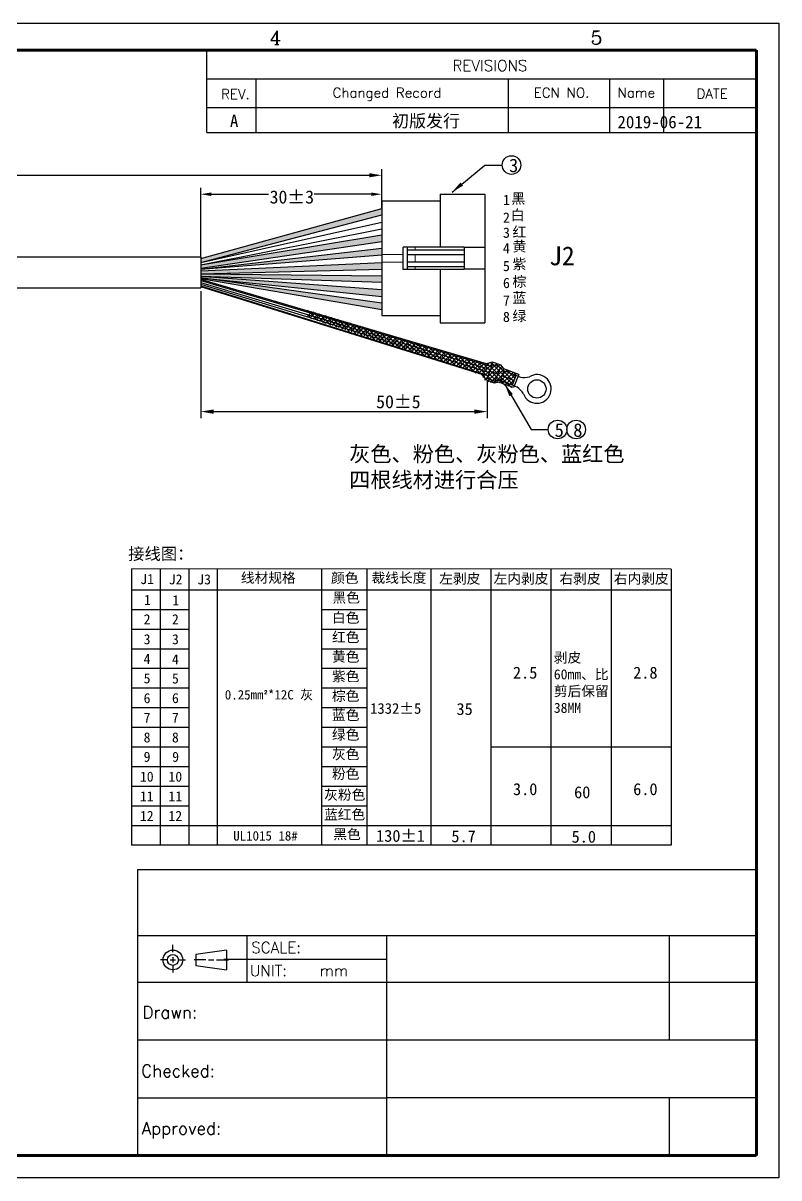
# Model space of a CAD drawing. Header units: millimetres. Extents: x 4119 to 4450, y 525 to 757.
# Drawn here: x 4297.9 to 4449.7, y 524.7 to 756.6 of the extents above; entities that cross this region are included whole.
import ezdxf
from ezdxf.enums import TextEntityAlignment as Align

# ---------------------------------------------------------------- set-up
doc = ezdxf.new("R2010")
doc.units = ezdxf.units.MM
doc.header["$LTSCALE"] = 0.6
doc.layers.add('DIM', color=7, linetype='Continuous')
doc.layers.add('PAPER', color=7, linetype='Continuous')
doc.styles.add('ROMANC', font='romanc')
doc.styles.add('ROMANT', font='romant.shx', dxfattribs={"bigfont": 'lfp.shx'})
doc.styles.get("Standard").update_dxf_attribs({"font": 'simkai.ttf', "height": 2.5})
doc.dimstyles.new('ISO-25', dxfattribs={"dimtxt": 2.5, "dimasz": 2.5, "dimexe": 1.25, "dimexo": 0.625, "dimtad": 1, "dimtxsty": 'Standard', "dimcen": 2.5, "dimadec": 0, "dimazin": 0, "dimtfac": 1, "dimtmove": 0, "dimatfit": 3, "dimfxl": 1, "dimarcsym": 0})

# ---------------------------------------------------------------- blocks, each defined once
blk = doc.blocks.new('*D1')
at = {"color": 0, "linetype": 'Continuous', "lineweight": -2, "ltscale": 0.6}
for p, q in [((4191.26, 717.86), (4191.26, 727.28)), ((4193.76, 726.03), (4367.44, 726.03)), ((4369.94, 721.42), (4369.94, 727.28))]:
    blk.add_line(p, q, dxfattribs=at)
at = {"color": 0, "linetype": 'Continuous'}
for points in [[(4193.76, 726.45), (4193.76, 725.62), (4191.26, 726.03)], [(4367.44, 725.62), (4367.44, 726.45), (4369.94, 726.03)]]:
    blk.add_solid(points, dxfattribs=at)
at = {"layer": 'Defpoints', "color": 0, "linetype": 'Continuous'}
for p in [(4369.94, 726.03), (4369.94, 720.8), (4191.26, 717.24)]:
    blk.add_point(p, dxfattribs=at)
at = {"color": 0, "linetype": 'Continuous', "ltscale": 0.6, "insert": (4279.69, 728.65), "char_height": 2.5, "attachment_point": 5}
blk.add_mtext('{{\\fKaiTi_GB2312|b0|i0|c134|p49;\\H1.4x;1300%%P15}}', dxfattribs=at)

msp = doc.modelspace()

# ---------------------------------------------------------------- hatches: boundary and pattern name
at = {"linetype": 'Continuous', "ltscale": 0.6}
for color, points in [(256, [(4369.936, 718.068), (4369.936, 719.381), (4333.583, 709.303), (4333.583, 708.548)]), (1, [(4333.583, 708.06), (4333.583, 707.367), (4369.936, 712.754), (4369.936, 714.042)]), (2, [(4369.936, 710.08), (4369.936, 711.41), (4333.711, 707.17)]), (37, [(4369.936, 704.573), (4369.936, 705.862), (4333.583, 706.233), (4333.583, 705.789)]), (5, [(4333.61, 705.788), (4333.583, 705.789), (4333.583, 705.41), (4369.936, 701.7), (4369.936, 703.119)]), (3, [(4333.583, 705.41), (4333.583, 705.227), (4369.936, 699.004), (4369.936, 700.366)])]:
    msp.add_hatch(color=color, dxfattribs=at).paths.add_polyline_path(points)
h = msp.add_hatch(color=203, dxfattribs=at)
h.paths.add_polyline_path([(4369.936, 707.191), (4369.936, 708.53), (4333.583, 706.837), (4333.583, 706.234)])
h.paths.add_polyline_path([(4191.271, 705.519), (4191.271, 704.509), (4207.067, 706.686), (4207.067, 707.421)])
h = msp.add_hatch(dxfattribs=at)
h.set_pattern_fill('ANSI37', color=256, scale=0.189, style=0)
h.set_pattern_definition([(45, (602.1016, 37.23546), (-0.4243171, 0.4243171), []), (135, (602.1016, 37.23546), (-0.4243171, -0.4243171), [])])
h.paths.add_polyline_path([(4396.9, 685.657), (4396.88, 685.665), (4396.46, 685.825), (4395.722, 683.884), (4396.109, 683.737)])
h.paths.add_polyline_path([(4394.075, 687.197), (4393.55, 687.882), (4391.81, 688.525), (4390.595, 688.197), (4355.002, 698.96), (4355.002, 698.769), (4391.631, 687.644), (4391.789, 688.061), (4393.388, 687.453, 0.2075489), (4394.054, 686.74), (4396.88, 685.665), (4396.9, 685.657), (4397.05, 686.021)])
h.paths.add_polyline_path([(4396.46, 685.825), (4394.054, 686.74), (4393.685, 685.769), (4396.091, 684.855)])
h.paths.add_polyline_path([(4393.685, 685.769), (4393.316, 684.799), (4395.722, 683.884), (4396.091, 684.855)], flags=17)
h.paths.add_polyline_path([(4393.316, 684.799, 0.2075489), (4392.344, 684.708), (4390.746, 685.316), (4390.951, 685.855), (4355.002, 697.708), (4355.002, 697.495), (4389.923, 685.958), (4390.489, 684.927), (4392.105, 684.309), (4393.078, 684.482), (4395.975, 683.41), (4396.109, 683.737), (4395.722, 683.884)])
h.paths.add_polyline_path([(4394.054, 686.74, -0.2075489), (4393.388, 687.453), (4392.344, 684.708, -0.2075489), (4393.316, 684.799)], flags=17)
h.paths.add_polyline_path([(4392.866, 686.081), (4391.268, 686.689), (4390.746, 685.316), (4392.344, 684.708)], flags=17)
h.paths.add_polyline_path([(4393.388, 687.453), (4391.789, 688.061), (4391.268, 686.689), (4392.866, 686.081)], flags=17)
h.paths.add_polyline_path([(4391.631, 687.644), (4355.002, 698.769), (4355.002, 698.402), (4391.402, 687.042)], flags=17)
h.paths.add_polyline_path([(4355.002, 698.402), (4355.002, 698.077), (4391.168, 686.428), (4391.402, 687.042)], flags=17)
h.paths.add_polyline_path([(4391.168, 686.428), (4355.002, 698.077), (4355.002, 697.708), (4390.951, 685.855)], flags=17)

# ---------------------------------------------------------------- linework, layer by layer
for p, q in [((4334.837, 734.598), (4334.837, 751.166)), ((4344.708, 734.598), (4344.708, 745.412)), ((4381.676, 722.252), (4390.62, 722.252)), ((4381.676, 722.252), (4381.676, 711.575)), ((4390.62, 722.252), (4390.62, 696.425)), ((4369.936, 720.799), (4369.936, 697.878)), ((4381.676, 720.799), (4369.936, 720.799)), ((4386.484, 711.575), (4374.207, 711.575)), ((4374.207, 707.102), (4374.207, 711.575)), ((4375.102, 707.102), (4375.102, 711.575)), ((4386.484, 711.016), (4375.102, 711.016)), ((4386.484, 710.065), (4375.102, 710.065)), ((4386.484, 711.575), (4386.484, 707.102)), ((4390.62, 711.519), (4386.484, 711.519)), ((4386.484, 708.612), (4375.102, 708.612)), ((4386.484, 707.661), (4375.102, 707.661)), ((4386.484, 707.102), (4374.207, 707.102)), ((4381.676, 707.102), (4381.676, 696.425)), ((4390.62, 707.158), (4386.484, 707.158)), ((4369.936, 697.878), (4381.676, 697.878)), ((4381.676, 696.425), (4390.62, 696.425)), ((4397.263, 685.665), (4397.776, 685.47)), ((4396.525, 683.724), (4397.038, 683.529)), ((4342.936, 563.92), (4342.936, 573.318)), ((4427.649, 573.318), (4427.649, 552.341)), ((4338.201, 568.619), (4370.915, 568.619)), ((4427.649, 540.763), (4427.649, 529.184))]:
    msp.add_line(p, q)
at = {"ltscale": 0.4}
for p, q in [((4445.163, 751.166), (4334.837, 751.166)), ((4445.163, 734.598), (4445.163, 751.166)), ((4395.389, 734.598), (4395.389, 745.412)), ((4415.713, 734.598), (4415.713, 745.412)), ((4334.837, 734.598), (4445.163, 734.598))]:
    msp.add_line(p, q, dxfattribs=at)
at = {"linetype": 'Continuous', "ltscale": 0.6}
for p, q in [((4333.583, 709.763), (4333.583, 723.539)), ((4369.936, 719.486), (4369.936, 723.539)), ((4335.683, 722.227), (4347.166, 722.227)), ((4367.836, 722.227), (4356.353, 722.227)), ((4333.583, 709.303), (4369.936, 719.381)), ((4333.583, 708.548), (4369.936, 718.068)), ((4333.583, 708.548), (4369.936, 716.607)), ((4333.583, 708.06), (4369.936, 715.309)), ((4333.583, 708.06), (4369.936, 714.042)), ((4333.583, 707.367), (4369.936, 712.754)), ((4207.067, 709.628), (4333.583, 709.653)), ((4333.583, 707.155), (4369.936, 711.41)), ((4333.583, 707.16), (4369.936, 710.08)), ((4333.583, 709.658), (4333.583, 703.421)), ((4333.583, 706.837), (4369.936, 708.53)), ((4333.557, 706.233), (4369.936, 705.862)), ((4369.936, 699.004), (4333.582, 705.227)), ((4333.583, 706.234), (4369.936, 707.191)), ((4333.583, 705.789), (4369.936, 704.573)), ((4333.583, 705.41), (4369.936, 701.7)), ((4369.936, 700.366), (4333.583, 705.41)), ((4390.977, 688.197), (4333.583, 705.076)), ((4333.606, 705.789), (4369.936, 703.119)), ((4207.067, 703.391), (4333.583, 703.421)), ((4333.583, 704.885), (4392.014, 687.644)), ((4333.583, 704.519), (4391.785, 687.042)), ((4333.583, 704.193), (4391.551, 686.428)), ((4333.583, 703.824), (4391.333, 685.855)), ((4390.306, 685.958), (4333.583, 703.611)), ((4333.583, 702.765), (4333.583, 677.261)), ((4392.192, 688.525), (4390.977, 688.197)), ((4393.933, 687.882), (4392.192, 688.525)), ((4394.458, 687.197), (4393.933, 687.882)), ((4397.433, 686.021), (4394.458, 687.197)), ((4390.871, 684.927), (4390.306, 685.958)), ((4392.487, 684.309), (4390.871, 684.927)), ((4391.128, 684.66), (4391.128, 677.261)), ((4393.46, 684.482), (4392.487, 684.309)), ((4396.357, 683.41), (4393.46, 684.482)), ((4397.433, 686.021), (4396.357, 683.41)), ((4336.208, 678.574), (4388.503, 678.574))]:
    msp.add_line(p, q, dxfattribs=at)
at = {"lineweight": 15}
for p, q in [((4369.936, 710.121), (4374.207, 710.121)), ((4376.611, 711.016), (4376.611, 711.575)), ((4376.611, 708.612), (4376.611, 710.065)), ((4369.936, 708.556), (4374.207, 708.556)), ((4376.611, 707.102), (4376.611, 707.661))]:
    msp.add_line(p, q, dxfattribs=at)
at = {"ltscale": 1.5}
for p, q in [((4393.249, 686.081), (4391.65, 686.689)), ((4394.437, 686.74), (4393.699, 684.799)), ((4397.263, 685.665), (4394.437, 686.74)), ((4396.525, 683.724), (4393.699, 684.799)), ((4396.473, 684.855), (4394.068, 685.769)), ((4396.842, 685.825), (4396.104, 683.884))]:
    msp.add_line(p, q, dxfattribs=at)
at = {"ltscale": 0.6}
for p, q in [((4428.048, 646.969), (4319.696, 647.036)), ((4319.698, 647.036), (4319.698, 591.487)), ((4325.427, 647.032), (4325.427, 591.487)), ((4331.159, 647.032), (4331.159, 591.487)), ((4336.891, 647.032), (4336.891, 591.487)), ((4357.832, 647.032), (4357.832, 591.487)), ((4366.963, 647.032), (4366.963, 591.487)), ((4379.768, 647.032), (4379.768, 591.487)), ((4391.838, 646.969), (4391.838, 591.487)), ((4403.908, 646.969), (4403.908, 591.487)), ((4415.978, 646.969), (4415.978, 591.487)), ((4428.048, 646.969), (4428.048, 591.487)), ((4428.048, 642.713), (4319.696, 642.713)), ((4331.159, 638.774), (4319.696, 638.774)), ((4366.963, 638.774), (4357.832, 638.774)), ((4331.159, 634.836), (4319.696, 634.836)), ((4331.159, 634.836), (4319.696, 634.836)), ((4331.159, 634.836), (4319.696, 634.836)), ((4366.963, 634.836), (4357.832, 634.836)), ((4366.963, 634.836), (4357.832, 634.836)), ((4366.963, 634.836), (4357.832, 634.836)), ((4331.159, 630.897), (4319.696, 630.897)), ((4366.963, 630.897), (4357.832, 630.897)), ((4366.963, 630.897), (4357.832, 630.897)), ((4366.963, 630.897), (4357.832, 630.897)), ((4331.159, 626.958), (4319.696, 626.958)), ((4366.963, 626.958), (4357.832, 626.958)), ((4366.963, 626.958), (4357.832, 626.958)), ((4366.963, 626.958), (4357.832, 626.958)), ((4331.159, 623.019), (4319.696, 623.019)), ((4366.963, 623.019), (4357.832, 623.019)), ((4366.963, 623.019), (4357.832, 623.019)), ((4366.963, 623.019), (4357.832, 623.019)), ((4331.159, 619.081), (4319.696, 619.081)), ((4366.963, 619.081), (4357.832, 619.081)), ((4331.159, 615.139), (4319.696, 615.139)), ((4366.963, 615.139), (4357.832, 615.139)), ((4331.159, 611.197), (4319.696, 611.197)), ((4331.159, 611.197), (4319.696, 611.197)), ((4366.963, 611.197), (4357.832, 611.197)), ((4366.963, 611.197), (4357.832, 611.197)), ((4403.908, 611.197), (4391.838, 611.197)), ((4415.978, 611.197), (4391.838, 611.197)), ((4428.048, 611.197), (4415.978, 611.197)), ((4428.048, 611.197), (4415.978, 611.197)), ((4331.159, 607.255), (4319.696, 607.255)), ((4366.963, 607.255), (4357.832, 607.255)), ((4331.159, 603.313), (4319.696, 603.313)), ((4366.963, 603.313), (4357.832, 603.313)), ((4331.159, 599.371), (4319.696, 599.371)), ((4366.963, 599.371), (4357.832, 599.371)), ((4336.891, 595.429), (4319.696, 595.429)), ((4428.048, 595.429), (4336.891, 595.429)), ((4428.048, 591.487), (4319.696, 591.487)), ((4370.915, 552.341), (4320.85, 552.341)), ((4445.163, 544.107), (4445.163, 529.184)), ((4320.85, 540.763), (4370.915, 540.763)), ((4422.523, 529.184), (4445.163, 529.184))]:
    msp.add_line(p, q, dxfattribs=at)
msp.add_lwpolyline([(4118.774, 756.589), (4449.685, 756.589), (4449.685, 524.701), (4118.774, 524.701)], close=True, dxfattribs=at)
at = {"const_width": 0.6}
msp.add_lwpolyline([(4124.144, 751.166), (4445.163, 751.166)], dxfattribs=at)
at = {"ltscale": 1.5}
msp.add_lwpolyline([(4393.771, 687.453), (4392.172, 688.061), (4391.128, 685.316), (4392.727, 684.708)], close=True, dxfattribs=at)
for centre, radius in [((4395.99, 728.087), 1.871), ((4401.082, 683.129), 1.835), ((4405.238, 674.976), 1.871), ((4408.98, 674.976), 1.871)]:
    msp.add_circle(centre, radius)
for centre, start, end in [((4394.926, 687.864), 199.57101, 246.47184), ((4393.317, 683.634), 71.88767, 118.78849)]:
    msp.add_arc(centre, 1.226, start, end, dxfattribs=at)
for centre, radius, start, end in [((4398.428, 689.551), 4.133, 260.91539, 286.03666), ((4401.082, 683.129), 2.879, 200.25463, 121.68178), ((4394.814, 680.046), 4.133, 30.32505, 57.44411)]:
    msp.add_arc(centre, radius, start, end)
for p in [(4316.756, 751.166), (4412.622, 751.166)]:
    msp.add_point(p)
at = {"linetype": 'Continuous', "ltscale": 0.6}
for points in [[(4335.683, 722.577), (4335.683, 721.877), (4333.583, 722.227)], [(4367.836, 722.577), (4367.836, 721.877), (4369.936, 722.227)], [(4336.208, 679.011), (4336.208, 678.136), (4333.583, 678.574)], [(4388.503, 679.011), (4388.503, 678.136), (4391.128, 678.574)]]:
    msp.add_solid(points, dxfattribs=at)
at = {"layer": 'DIM', "color": 7}
msp.add_line((4426.546, 734.598), (4426.546, 745.412), dxfattribs=at)
at = {"layer": 'PAPER', "color": 7}
for p, q in [((4334.837, 745.412), (4445.163, 745.412)), ((4334.837, 739.658), (4445.163, 739.658)), ((4320.85, 586.538), (4320.85, 529.184)), ((4445.163, 586.538), (4320.85, 586.538)), ((4445.163, 573.318), (4320.85, 573.318)), ((4370.915, 573.318), (4370.915, 529.184)), ((4327.984, 570.06), (4327.984, 571.512)), ((4338.763, 570.448), (4332.603, 569.568)), ((4338.763, 570.448), (4338.763, 566.488)), ((4326.928, 568.468), (4325.476, 568.468)), ((4327.456, 568.468), (4328.512, 568.468)), ((4327.984, 568.996), (4327.984, 567.94)), ((4329.04, 568.468), (4330.491, 568.468)), ((4334.62, 568.468), (4332.281, 568.468)), ((4332.603, 569.568), (4332.603, 567.368)), ((4335.148, 568.468), (4336.204, 568.468)), ((4336.732, 568.468), (4339.188, 568.468)), ((4327.984, 567.412), (4327.984, 565.96)), ((4332.603, 567.368), (4338.763, 566.488)), ((4445.163, 563.92), (4320.85, 563.92)), ((4445.163, 552.341), (4370.858, 552.341)), ((4445.163, 540.763), (4370.915, 540.763))]:
    msp.add_line(p, q, dxfattribs=at)
at = {"layer": 'PAPER', "color": 7, "const_width": 0.6}
for points in [[(4445.163, 751.166), (4445.163, 529.184)], [(4124.144, 529.184), (4445.163, 529.184)]]:
    msp.add_lwpolyline(points, dxfattribs=at)
at = {"layer": 'PAPER', "color": 7}
for radius in [1.98, 1.1]:
    msp.add_circle((4327.984, 568.468), radius, dxfattribs=at)

# ---------------------------------------------------------------- texts
at = {"style": 'ROMANT'}
for s, height, p in [('REVISIONS', 2.2229, (4384.127, 746.948)), ('SCALE:', 2.2227, (4343.729, 569.854)), ('UNIT:', 2.2227, (4343.465, 565.227)), ('mm', 2.2227, (4357.472, 565.227)), ('Drawn:', 2.4697, (4321.866, 556.709)), ('Checked:', 2.4697, (4321.616, 544.956)), ('Approved:', 2.4697, (4321.727, 533.415))]:
    msp.add_text(s, height=height, dxfattribs=at).set_placement(p)
for s, height, p in [('REV.', 1.9759, (4340.54, 741.323)), ('Changed Record', 1.97588, (4370.98, 741.632)), ('ECN NO.', 1.9759, (4406.041, 741.632)), ('Name', 1.9759, (4421.054, 741.632)), ('DATE', 1.9759, (4436.27, 741.429))]:
    msp.add_text(s, height=height, dxfattribs=at).set_placement(p, align=Align.CENTER)
at = {"ltscale": 1.5}
for s, insert, char_height, attachment_point in [('{\\fKaiTi_GB2312|b0|i0|c134|p49;A}', (4339.444, 738.198), 2.5, 1), ('{\\fKaiTi_GB2312|b0|i0|c134|p49;初版发行}', (4372.005, 738.198), 2.5, 1), ('{\\fKaiTi_GB2312|b0|i0|c134|p49;2019-06-21}', (4417.254, 737.978), 2.5, 1), ('{\\fKaiTi_GB2312|b0|i0|c134|p49;3}', (4395.497, 729.368), 2.7216, 1), ('{\\fKaiTi_GB2312|b0|i0|c134|p49;1}', (4395.667, 722.122), 2.05753, 3), ('{\\fKaiTi_GB2312|b0|i0|c134|p49;黑}', (4398.762, 722.38), 2.05753, 3), ('{\\fKaiTi_GB2312|b0|i0|c134|p49;白}', (4398.634, 719.082), 2.05753, 3), ('{\\fKaiTi_GB2312|b0|i0|c134|p49;2}', (4395.667, 718.566), 2.05753, 3), ('{\\fKaiTi_GB2312|b0|i0|c134|p49;3}', (4395.667, 715.537), 2.05753, 3), ('{\\fKaiTi_GB2312|b0|i0|c134|p49;红}', (4398.981, 715.669), 2.05753, 3), ('{\\fKaiTi_GB2312|b0|i0|c134|p49;4}', (4395.667, 712.416), 2.05753, 3), ('{\\fKaiTi_GB2312|b0|i0|c134|p49;黄}', (4398.981, 712.784), 2.05753, 3), ('{\\fKaiTi_GB2312|b0|i0|c134|p49;J2}', (4408.685, 711.741), 3.78, 3), ('{\\fKaiTi_GB2312|b0|i0|c134|p49;5}', (4395.667, 708.847), 2.05753, 3), ('{\\fKaiTi_GB2312|b0|i0|c134|p49;紫}', (4398.981, 709.247), 2.05753, 3), ('{\\fKaiTi_GB2312|b0|i0|c134|p49;6}', (4395.667, 705.439), 2.05753, 3), ('{\\fKaiTi_GB2312|b0|i0|c134|p49;棕}', (4398.981, 705.693), 2.05753, 3), ('{\\fKaiTi_GB2312|b0|i0|c134|p49;蓝}', (4398.981, 702.474), 2.05753, 3), ('{\\fKaiTi_GB2312|b0|i0|c134|p49;7}', (4395.667, 701.915), 2.05753, 3), ('{\\fKaiTi_GB2312|b0|i0|c134|p49;8}', (4395.667, 698.626), 2.05753, 3), ('{\\fKaiTi_GB2312|b0|i0|c134|p49;绿}', (4398.981, 698.801), 2.05753, 3), ('{\\fKaiTi_GB2312|b0|i0|c134|p49;5}', (4404.646, 676.231), 2.7216, 1), ('8', (4408.388, 676.231), 2.722, 1), ('{\\fKaiTi_GB2312|b0|i0|c134|p49;灰色、粉色、灰粉色、蓝红色\\P四根线材进行合压}', (4363.384, 671.63), 3.1185, 1), ('{\\fKaiTi_GB2312|b0|i0|c134|p49;J1}', (4321.451, 645.961), 2.0196, 1), ('{\\fKaiTi_GB2312|b0|i0|c134|p49;J2}', (4327.159, 645.903), 2.0196, 1), ('{\\fKaiTi_GB2312|b0|i0|c134|p49;J3}', (4332.891, 645.903), 2.0196, 1), ('{\\fKaiTi_GB2312|b0|i0|c134|p49;线材规格}', (4341.629, 646.229), 2.0196, 1), ('{\\f楷体_GB2312|b0|i0|c134|p49;颜色}', (4359.739, 646.191), 2.0196, 1), ('{\\fKaiTi_GB2312|b0|i0|c134|p49;裁线长度}', (4367.871, 646.216), 2.0196, 1), ('{\\fKaiTi_GB2312|b0|i0|c134|p49;左剥皮}', (4381.476, 646.058), 2.0196, 1), ('{\\fKaiTi_GB2312|b0|i0|c134|p49;左内剥皮}', (4392.392, 646.059), 2.0196, 1), ('{\\fKaiTi_GB2312|b0|i0|c134|p49;右剥皮}', (4405.616, 646.058), 2.0196, 1), ('{\\fKaiTi_GB2312|b0|i0|c134|p49;右内剥皮}', (4416.532, 646.059), 2.0196, 1), ('{\\fKaiTi_GB2312|b0|i0|c134|p49;黑色}', (4360.031, 642.245), 2.0196, 1), ('{\\fKaiTi_GB2312|b0|i0|c134|p49;1}', (4322.182, 641.776), 2.0196, 1), ('{\\fKaiTi_GB2312|b0|i0|c134|p49;1}', (4327.87, 641.711), 2.0196, 1), ('{\\fKaiTi_GB2312|b0|i0|c134|p49;2}', (4322.118, 637.891), 2.0196, 1), ('{\\fKaiTi_GB2312|b0|i0|c134|p49;2}', (4327.806, 637.891), 2.0196, 1), ('{\\fKaiTi_GB2312|b0|i0|c134|p49;白色}', (4359.937, 638.214), 2.0196, 1), ('{\\fKaiTi_GB2312|b0|i0|c134|p49;3}', (4322.118, 633.877), 2.0196, 1), ('{\\fKaiTi_GB2312|b0|i0|c134|p49;3}', (4327.806, 633.877), 2.0196, 1), ('{\\fKaiTi_GB2312|b0|i0|c134|p49;红色}', (4359.937, 634.317), 2.0196, 1), ('{\\fKaiTi_GB2312|b0|i0|c134|p49;4}', (4322.118, 629.937), 2.0196, 1), ('{\\fKaiTi_GB2312|b0|i0|c134|p49;4}', (4327.806, 629.855), 2.0196, 1), ('{\\fKaiTi_GB2312|b0|i0|c134|p49;黄色}', (4359.937, 630.379), 2.0196, 1), ('{\\fKaiTi_GB2312|b0|i0|c134|p49;紫色}', (4359.937, 626.44), 2.0196, 1), ('{\\fKaiTi_GB2312|b0|i0|c134|p49;5}', (4322.118, 626.029), 2.0196, 1), ('{\\fKaiTi_GB2312|b0|i0|c134|p49;5}', (4327.806, 625.997), 2.0196, 1), ('{\\fKaiTi_GB2312|b0|i0|c134|p49;6}', (4322.118, 622.047), 2.0196, 1), ('{\\fKaiTi_GB2312|b0|i0|c134|p49;6}', (4327.806, 622.061), 2.0196, 1), ('{\\fKaiTi_GB2312|b0|i0|c134|p49;棕色}', (4359.937, 622.501), 2.0196, 1), ('{\\fKaiTi_GB2312|b0|i0|c134|p49;7}', (4322.118, 618.101), 2.0196, 1), ('{\\fKaiTi_GB2312|b0|i0|c134|p49;7}', (4327.806, 618.101), 2.0196, 1), ('{\\fKaiTi_GB2312|b0|i0|c134|p49;蓝色}', (4359.937, 618.665), 2.0196, 1), ('{\\fKaiTi_GB2312|b0|i0|c134|p49;绿色}', (4359.937, 614.722), 2.0196, 1), ('{\\fKaiTi_GB2312|b0|i0|c134|p49;8}', (4322.118, 614.167), 2.0196, 1), ('{\\fKaiTi_GB2312|b0|i0|c134|p49;8}', (4327.806, 614.167), 2.0196, 1), ('{\\fKaiTi_GB2312|b0|i0|c134|p49;9}', (4322.115, 610.267), 2.0196, 1), ('{\\fKaiTi_GB2312|b0|i0|c134|p49;9}', (4327.847, 610.267), 2.0196, 1), ('{\\fKaiTi_GB2312|b0|i0|c134|p49;灰色}', (4359.937, 610.781), 2.0196, 1), ('{\\fKaiTi_GB2312|b0|i0|c134|p49;10}', (4321.373, 606.285), 2.0196, 1), ('{\\fKaiTi_GB2312|b0|i0|c134|p49;10}', (4327.105, 606.285), 2.0196, 1), ('{\\fKaiTi_GB2312|b0|i0|c134|p49;粉色}', (4359.937, 606.839), 2.0196, 1), ('{\\fKaiTi_GB2312|b0|i0|c134|p49;灰粉色}', (4358.37, 602.658), 2.0196, 1), ('{\\fKaiTi_GB2312|b0|i0|c134|p49;11}', (4321.373, 602.339), 2.0196, 1), ('{\\fKaiTi_GB2312|b0|i0|c134|p49;11}', (4327.105, 602.339), 2.0196, 1), ('{\\fKaiTi_GB2312|b0|i0|c134|p49;12}', (4321.373, 598.406), 2.0196, 1), ('{\\fKaiTi_GB2312|b0|i0|c134|p49;12}', (4327.105, 598.406), 2.0196, 1), ('{\\fKaiTi_GB2312|b0|i0|c134|p49;蓝红色}', (4358.348, 598.695), 2.0196, 1), ('{\\fKaiTi_GB2312|b0|i0|c134|p49;黑色}', (4360.203, 594.734), 2.0196, 1)]:
    msp.add_mtext(s, dxfattribs=dict(at, insert=insert, char_height=char_height, attachment_point=attachment_point))
at = {"linetype": 'Continuous', "ltscale": 0.6, "char_height": 2.625, "attachment_point": 5}
for s, insert in [('30%%P3', (4351.874, 721.652)), ('{\\fKaiTi_GB2312|b0|i0|c134|p49;50%%P5}', (4373.269, 680.542))]:
    msp.add_mtext(s, dxfattribs=dict(at, insert=insert))
at = {"insert": (4319.021, 651.231), "char_height": 2.4, "attachment_point": 1}
msp.add_mtext('{\\fKaiTi_GB2312|b0|i0|c134|p49;接线图：}', dxfattribs=at)
at = {"ltscale": 1.5, "insert": (4404.486, 630.2), "char_height": 2.0196, "width": 11.84522, "attachment_point": 1}
msp.add_mtext('\\pxt6;{\\fSimSun|b0|i0|c134|p2;剥皮60mm、比剪后保留38MM}', dxfattribs=at)
at = {"linetype": 'Continuous', "attachment_point": 1}
for s, insert, char_height, width in [('2.5', (4396.282, 627.355), 2.4, 34.89715), ('2.8', (4420.422, 627.355), 2.4, 34.89715), ('0.25mm{\\fISOCPEUR|b0|i0|c0|p34;²}*12C {\\fSimSun|b0|i0|c134|p2;灰}', (4338.414, 622.671), 1.904, 34.89715), ('1332%%P5', (4367.591, 620.051), 2.16, 31.40743), ('35', (4384.94, 620.061), 2.4, 34.89715), ('3.0', (4396.282, 603.964), 2.4, 34.89715), ('60', (4408.558, 603.341), 2.4, 34.89715), ('6.0', (4420.422, 603.964), 2.4, 34.89715), ('{\\fKaiTi_GB2312|b0|i0|c134|p49;UL1015 18#}', (4340.106, 594.345), 1.904, 34.89715), ('130%%P1', (4368.796, 594.588), 2.4, 34.89715), ('5.7', (4383.911, 594.509), 2.4, 34.89715), ('5.0', (4408.051, 594.41), 2.4, 34.89715)]:
    msp.add_mtext(s, dxfattribs=dict(at, insert=insert, char_height=char_height, width=width))
at = {"layer": 'PAPER', "color": 7, "style": 'ROMANC'}
for s, p in [('4', (4348.58, 753.669)), ('5', (4413.056, 753.669))]:
    msp.add_text(s, height=2.778, dxfattribs=at).set_placement(p, align=Align.MIDDLE)

# ---------------------------------------------------------------- dimensions: what is measured, and where the dimension line sits
at = {"linetype": 'Continuous', "ltscale": 0.6}
dim = msp.add_linear_dim(base=(4369.936, 726.034), p1=(4191.256, 717.238), p2=(4369.936, 720.799), text='{{\\fKaiTi_GB2312|b0|i0|c134|p49;\\H1.4x;1300%%P15}}', dimstyle='ISO-25', override={"dimfxl": 1.25}, dxfattribs=at)
dim.commit()
dim.dimension.update_dxf_attribs({"geometry": '*D1', "text_midpoint": (4279.693, 726.034), "dimtype": 160})

# ---------------------------------------------------------------- leaders
for points in [[(4384.057, 722.668), (4390.656, 728.087), (4394.119, 728.087)], [(4394.653, 684.041), (4399.904, 674.976), (4403.367, 674.976)]]:
    msp.add_leader(points, dimstyle='ISO-25', override={"dimgap": 0.625, "dimtad": 0, "dimfxl": 1.25}, dxfattribs=at)

doc.saveas('drawing.dxf')
